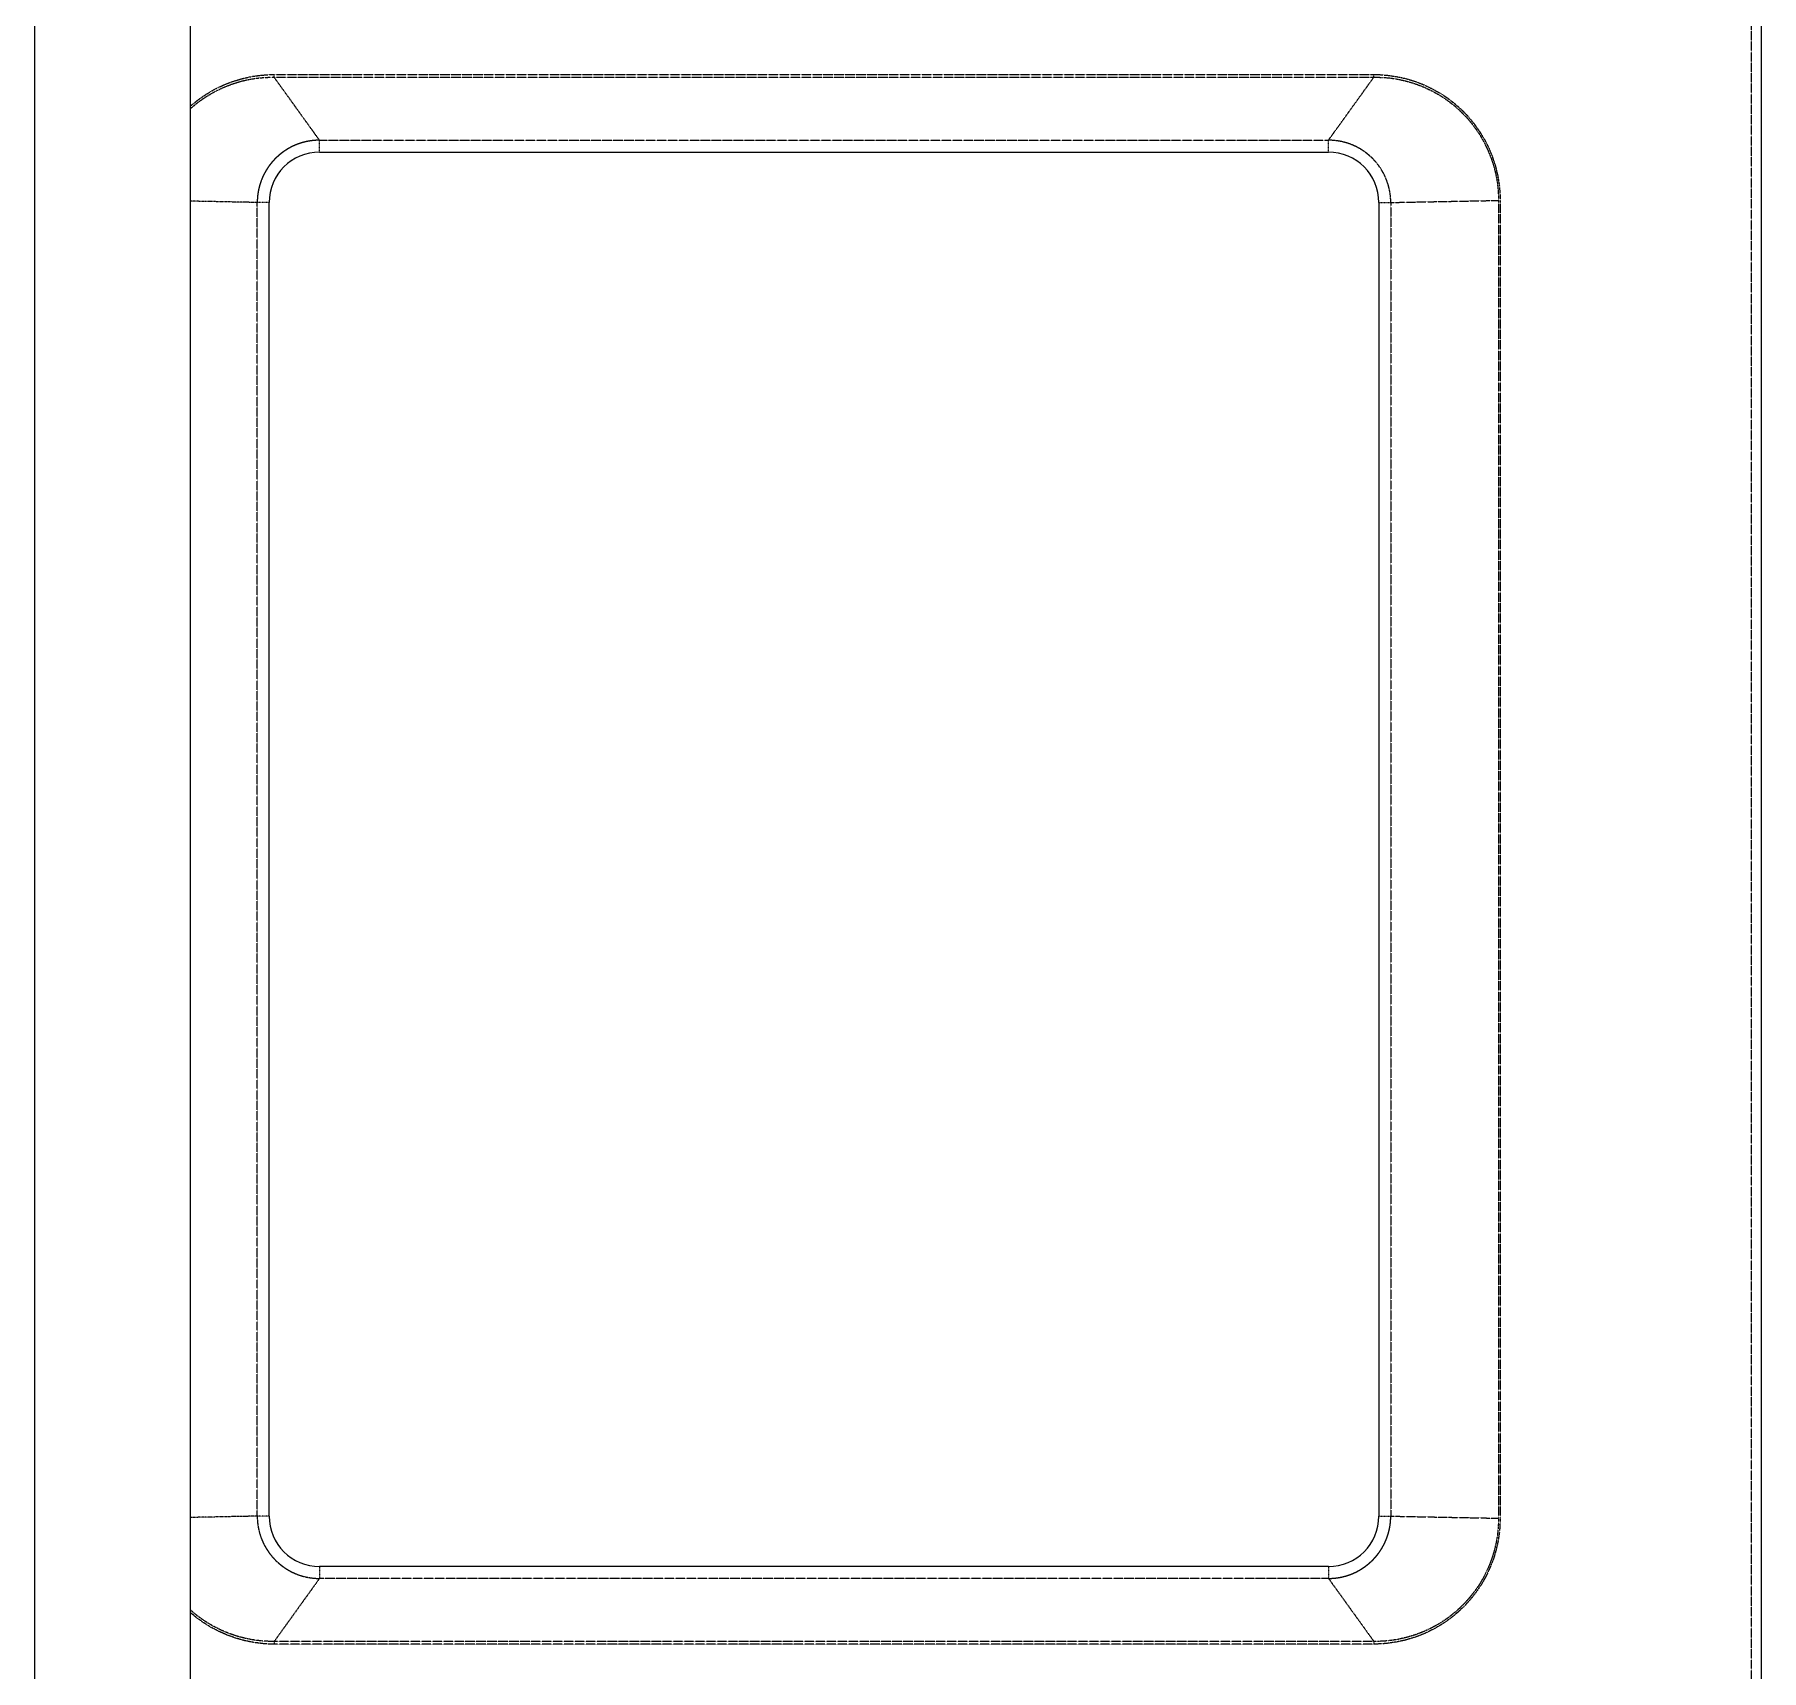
# Model space of a CAD drawing. Header units: millimetres. Extents: x 60499 to 556746, y 248297 to 497145.
# Drawn here: x 341278 to 352924, y 445898 to 456933 of the extents above; entities that cross this region are included whole.
import ezdxf

# ---------------------------------------------------------------- set-up
doc = ezdxf.new("R2010")
doc.units = ezdxf.units.MM
doc.linetypes.add('PHANTOM', pattern=[20, 10, -2, 2, -2, 2, -2])

msp = doc.modelspace()

# ---------------------------------------------------------------- linework, layer by layer
at = {"color": 7, "linetype": 'PHANTOM', "lineweight": 13, "ltscale": 0.03937}
for p, q in [((352855, 460381), (352855, 442358)), ((342894, 456663), (350310, 456663)), ((342894, 456645), (350310, 456645)), ((343200, 456220), (350004, 456220)), ((343200, 456220), (350004, 456220)), ((350424, 455800), (351151, 455814)), ((351151, 455814), (351151, 446925)), ((351162, 455814), (351162, 446925)), ((342780, 446939), (342780, 455800)), ((342780, 446939), (342780, 455800)), ((350424, 455800), (350424, 446939)), ((350424, 455800), (350424, 446939)), ((350424, 446939), (351151, 446925)), ((350004, 446519), (343200, 446519)), ((350004, 446519), (343200, 446519)), ((350310, 446094), (342894, 446094)), ((350310, 446076), (342894, 446076))]:
    msp.add_line(p, q, dxfattribs=at)
at = {"color": 7, "lineweight": 13, "ltscale": 0.03937}
for p, q in [((352924, 442329), (352924, 460410)), ((341278, 460054), (341278, 442628)), ((342328, 460054), (342328, 442628)), ((343200, 456140), (350004, 456140)), ((342860, 446939), (342860, 455800)), ((350344, 455800), (350344, 446939)), ((350004, 446599), (343200, 446599))]:
    msp.add_line(p, q, dxfattribs=at)
at = {"color": 7, "linetype": 'PHANTOM', "lineweight": 13, "ltscale": 0.000532736}
msp.add_line((342894, 456645), (342894, 456663), dxfattribs=at)
at = {"color": 7, "linetype": 'PHANTOM', "lineweight": 13, "ltscale": 0.015596}
for p, q in [((343200, 456220), (342894, 456645)), ((350004, 456220), (350310, 456645)), ((343200, 446519), (342894, 446094)), ((350004, 446519), (350310, 446094))]:
    msp.add_line(p, q, dxfattribs=at)
at = {"color": 7, "linetype": 'PHANTOM', "lineweight": 13, "ltscale": 0.000532796}
msp.add_line((350310, 456645), (350310, 456663), dxfattribs=at)
at = {"color": 7, "linetype": 'PHANTOM', "lineweight": 13, "ltscale": 0.002375}
for p, q in [((343200, 456140), (343200, 456220)), ((350004, 456140), (350004, 456220)), ((342860, 455800), (342780, 455800)), ((350344, 455800), (350424, 455800)), ((342860, 446939), (342780, 446939)), ((350344, 446939), (350424, 446939)), ((343200, 446599), (343200, 446519)), ((350004, 446599), (350004, 446519))]:
    msp.add_line(p, q, dxfattribs=at)
at = {"color": 7, "linetype": 'PHANTOM', "lineweight": 13, "ltscale": 5.58688e-06}
for p, q in [((343200, 456220), (343200, 456220)), ((350004, 456220), (350004, 456220)), ((343200, 446519), (343200, 446519)), ((350004, 446519), (350004, 446519))]:
    msp.add_line(p, q, dxfattribs=at)
at = {"color": 7, "linetype": 'PHANTOM', "lineweight": 13, "ltscale": 0.013459}
for p, q in [((342780, 455800), (342328, 455809)), ((342780, 446939), (342328, 446930))]:
    msp.add_line(p, q, dxfattribs=at)
at = {"color": 7, "linetype": 'PHANTOM', "lineweight": 13, "ltscale": 3.39418e-06}
for p, q in [((342780, 455800), (342780, 455800)), ((342780, 446939), (342780, 446939))]:
    msp.add_line(p, q, dxfattribs=at)
at = {"color": 7, "linetype": 'PHANTOM', "lineweight": 13, "ltscale": 3.36414e-06}
for p, q in [((350424, 455800), (350424, 455800)), ((350424, 446939), (350424, 446939))]:
    msp.add_line(p, q, dxfattribs=at)
at = {"color": 7, "linetype": 'PHANTOM', "lineweight": 13, "ltscale": 0.000532766}
msp.add_line((342894, 446094), (342894, 446076), dxfattribs=at)
at = {"color": 7, "linetype": 'PHANTOM', "lineweight": 13, "ltscale": 0.000532706}
msp.add_line((350310, 446094), (350310, 446076), dxfattribs=at)
at = {"color": 7, "linetype": 'PHANTOM', "lineweight": 13, "ltscale": 0.03937}
for points in [[(342328, 456449), (342379, 456491), (342434, 456529), (342491, 456563), (342551, 456592), (342613, 456616), (342677, 456635), (342742, 456650), (342808, 456659), (342874, 456663), (342894, 456663)], [(342328, 456432), (342378, 456474), (342432, 456512), (342488, 456545), (342547, 456574), (342607, 456598), (342670, 456618), (342734, 456632), (342798, 456641), (342863, 456645), (342894, 456645)], [(350310, 456663), (350345, 456663), (350403, 456658), (350465, 456649), (350526, 456636), (350585, 456618), (350643, 456596), (350700, 456569), (350754, 456539), (350806, 456505), (350855, 456467), (350901, 456426), (350945, 456381), (350986, 456331), (351023, 456278), (351057, 456223), (351086, 456165), (351110, 456106), (351130, 456044), (351145, 455981), (351156, 455917), (351161, 455853), (351162, 455814)], [(350310, 456645), (350365, 456644), (350419, 456640), (350472, 456632), (350533, 456618), (350592, 456600), (350649, 456578), (350705, 456551), (350759, 456521), (350810, 456486), (350859, 456448), (350904, 456406), (350947, 456361), (350986, 456312), (351021, 456262), (351052, 456208), (351079, 456152), (351102, 456095), (351119, 456043), (351132, 455991), (351142, 455938), (351148, 455884), (351150, 455849), (351151, 455814)], [(351151, 446925), (351149, 446871), (351144, 446817), (351135, 446763), (351121, 446703), (351102, 446644), (351079, 446586), (351052, 446531), (351021, 446477), (350985, 446426), (350946, 446378), (350904, 446333), (350858, 446291), (350810, 446253), (350759, 446218), (350705, 446188), (350649, 446161), (350591, 446139), (350531, 446121), (350470, 446107), (350408, 446098), (350345, 446094), (350310, 446094)], [(351162, 446925), (351161, 446891), (351157, 446833), (351148, 446771), (351134, 446711), (351117, 446651), (351094, 446594), (351068, 446537), (351038, 446483), (351003, 446431), (350965, 446382), (350924, 446336), (350879, 446293), (350827, 446250), (350773, 446212), (350715, 446178), (350655, 446148), (350593, 446124), (350528, 446104), (350463, 446090), (350397, 446080), (350330, 446076), (350310, 446076)], [(342894, 446094), (342863, 446094), (342812, 446097), (342760, 446103), (342710, 446112), (342650, 446127), (342591, 446147), (342534, 446171), (342479, 446199), (342426, 446231), (342376, 446267), (342328, 446307)], [(342894, 446076), (342865, 446076), (342818, 446079), (342756, 446087), (342695, 446099), (342635, 446116), (342577, 446137), (342520, 446162), (342468, 446189), (342419, 446220), (342372, 446253), (342328, 446290)]]:
    msp.add_lwpolyline(points, dxfattribs=at)
for centre, start, end in [((343200, 455800), 90.0067, 179.9975), ((343200, 455800), 90.0187, 179.9948), ((350004, 455800), 359.9997, 89.9958), ((350004, 455800), 0.0051, 89.9814), ((343200, 446939), 179.9997, 269.9958), ((343200, 446939), 180.0052, 269.9813), ((350004, 446939), 270.004, 359.9999), ((350004, 446939), 270.0186, 359.9949)]:
    msp.add_arc(centre, 420, start, end, dxfattribs=at)
at = {"color": 7, "lineweight": 13, "ltscale": 0.03937}
for centre, start, end in [((343200, 455800), 90.0064, 179.9987), ((350004, 455800), 0.0047, 89.9897), ((343200, 446939), 180.0047, 269.9897), ((350004, 446939), 270.0098, 359.995)]:
    msp.add_arc(centre, 340, start, end, dxfattribs=at)

doc.saveas('drawing.dxf')
